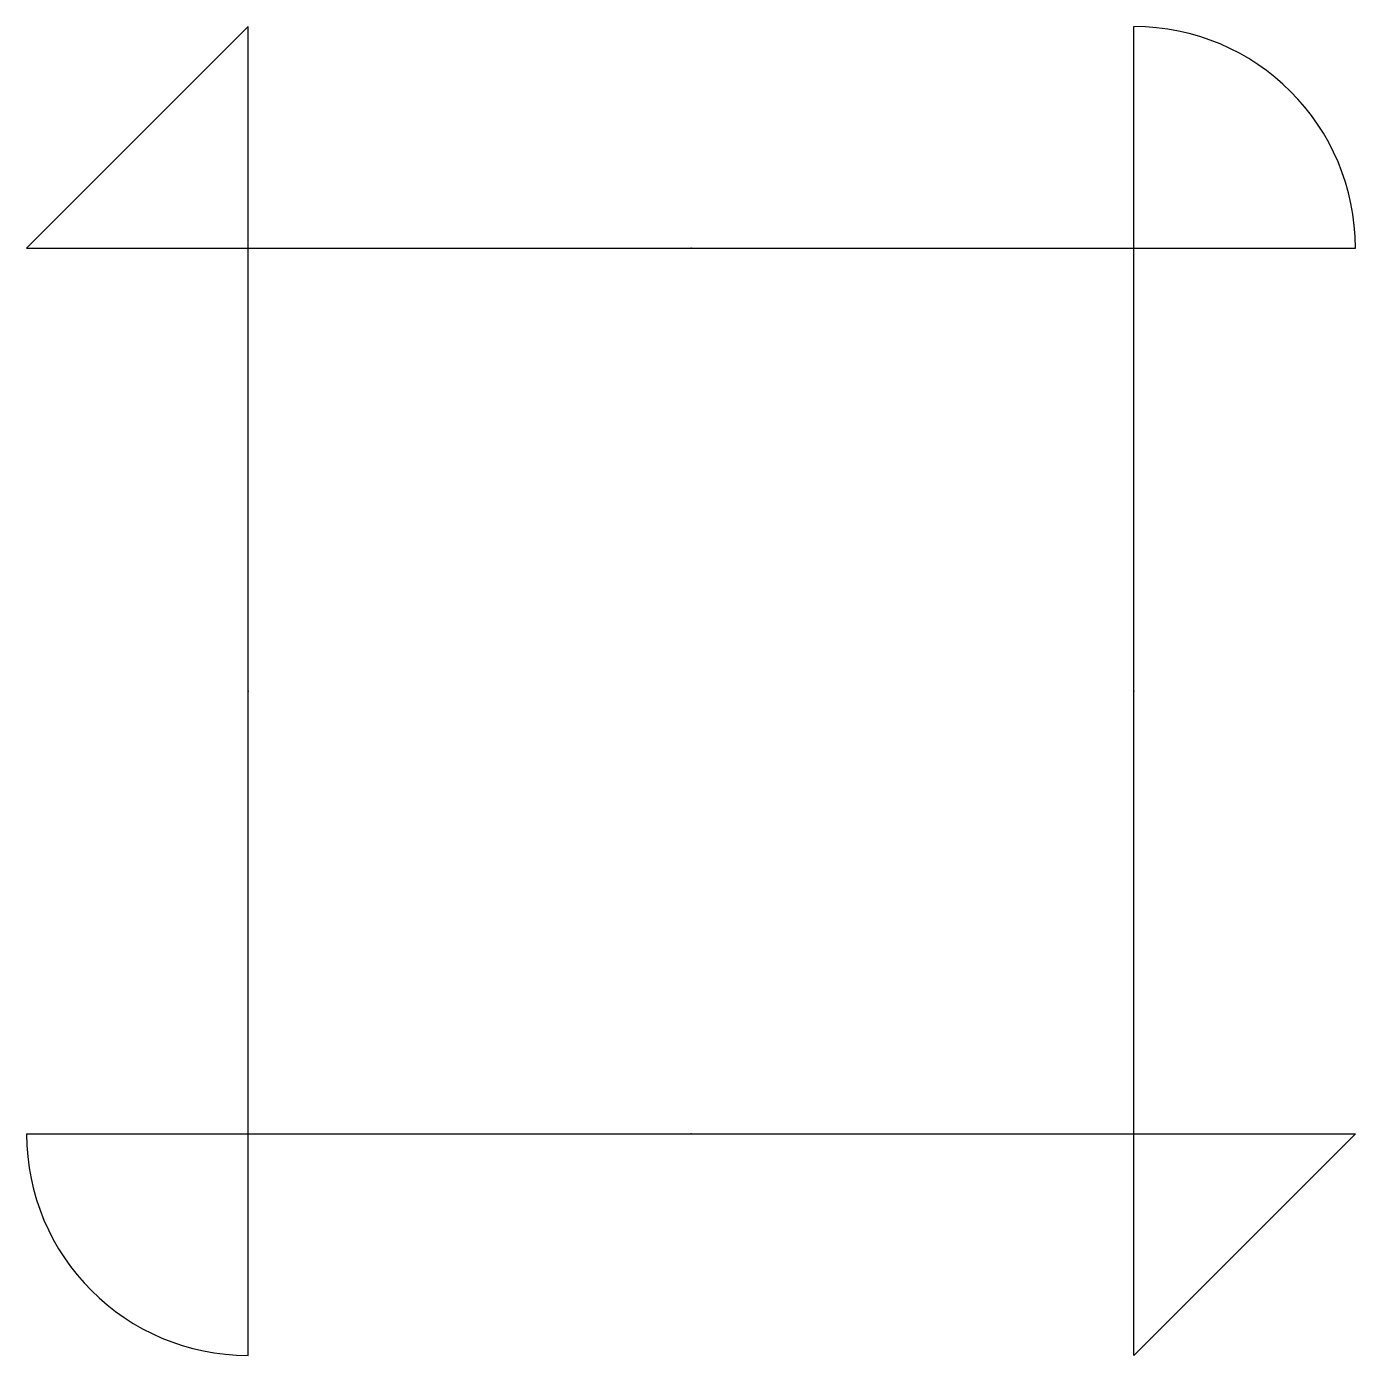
# Model space of a CAD drawing. Header units: metres. Extents: x 0.5 to 3.5, y -0.5 to 2.5.
import ezdxf

# ---------------------------------------------------------------- set-up
doc = ezdxf.new("R2010")
doc.units = ezdxf.units.M
doc.header["$PDSIZE"] = -1

msp = doc.modelspace()

# ---------------------------------------------------------------- linework, layer by layer
at = {"color": 7, "linetype": 'Continuous'}
for p, q in [((0.5, 2), (1, 2.5)), ((1, -0.5), (1, 2.5)), ((3, -0.5), (3, 2.5)), ((0.5, 2), (3.5, 2)), ((0.5, 0), (3.5, 0)), ((3.5, 0), (3, -0.5))]:
    msp.add_line(p, q, dxfattribs=at)
for centre, start, end in [((3, 2), 0, 90), ((1, 0), 180, 270)]:
    msp.add_arc(centre, 0.5, start, end, dxfattribs=at)
for p in [(2, 2), (1, 1), (3, 1), (2, 0)]:
    msp.add_point(p, dxfattribs=at)

doc.saveas('drawing.dxf')
